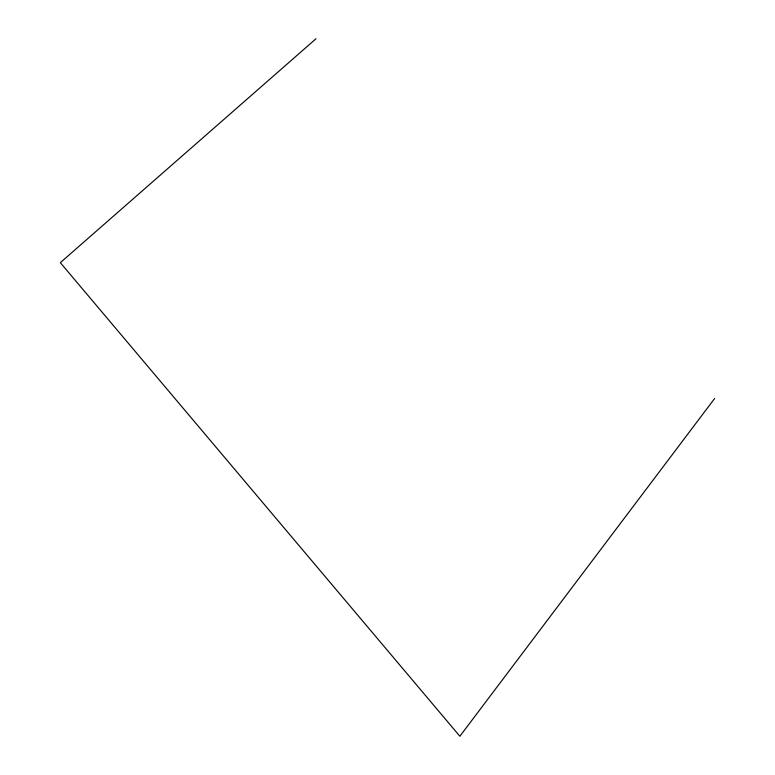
<?xml version="1.0" encoding="UTF-8"?>
<svg xmlns="http://www.w3.org/2000/svg" width="775" height="775" viewBox="0 0 775 775"><rect width="100%" height="100%" fill="white"/><g stroke="black" fill="none" stroke-linecap="round" stroke-linejoin="round"><path stroke-width="1.16" d="M714.666 398.457L459.866 736.25L60.334 262.667L315.997 38.75"/></g></svg>
